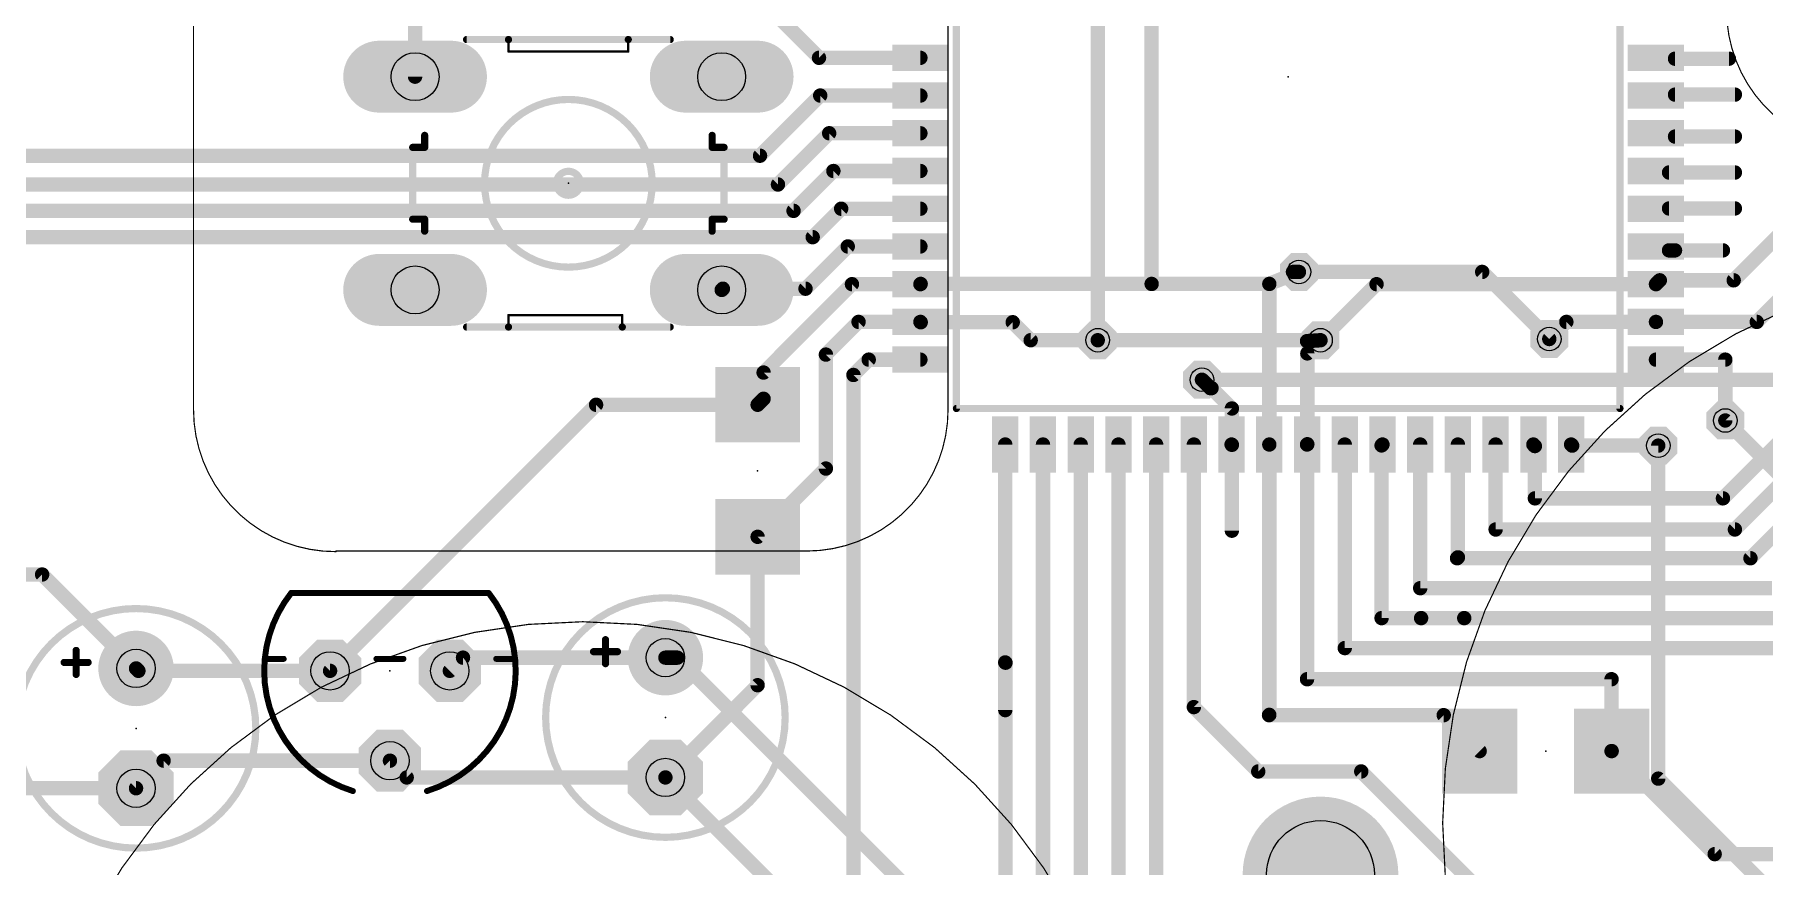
# Model space of a CAD drawing. Extents: x -0.04 to 6.3, y -0.04 to 3.98.
# Drawn here: x 2.465 to 3.91, y 0.761 to 1.455 of the extents above; entities that cross this region are included whole.
import ezdxf

# ---------------------------------------------------------------- set-up
doc = ezdxf.new("R2010")
doc.units = 0
for name, color, linetype in [('1', 22, 'CONTINUOUS'), ('16', 175, 'CONTINUOUS'), ('17', 82, 'CONTINUOUS'), ('18', 82, 'CONTINUOUS'), ('20', 7, 'CONTINUOUS'), ('21', 253, 'CONTINUOUS'), ('22', 253, 'CONTINUOUS'), ('23', 7, 'CONTINUOUS'), ('24', 7, 'CONTINUOUS'), ('44', 253, 'CONTINUOUS')]:
    doc.layers.add(name, color=color, linetype=linetype)

# ---------------------------------------------------------------- blocks, each defined once
blk = doc.blocks.new('LONGP100')
at = {"const_width": 1}
blk.add_lwpolyline([(-0.5, 0), (0.5, 0)], dxfattribs=at)
at = {"const_width": 0.5}
for points in [[(-0.5, 0.25, 1), (-0.5, -0.25)], [(0.5, -0.25, 1), (0.5, 0.25)]]:
    blk.add_lwpolyline(points, format="xyb", dxfattribs=at)
blk = doc.blocks.new('RECT')
blk.add_solid([(-0.5, -0.5), (0.5, -0.5), (-0.5, 0.5), (0.5, 0.5)])
blk = doc.blocks.new('ROUNDP')
at = {"const_width": 0.5}
blk.add_lwpolyline([(0, -0.25, 1), (0, 0.25, 1), (0, -0.25)], format="xyb", dxfattribs=at)
blk = doc.blocks.new('OCTAGONP')
at = {"const_width": 0.5}
blk.add_lwpolyline([(-0.25, -0.103553), (-0.25, 0.103553), (-0.103553, 0.25), (0.103553, 0.25), (0.25, 0.103553), (0.25, -0.103553), (0.103553, -0.25), (-0.103553, -0.25), (-0.25, -0.103553), (-0.25, 0.103553)], dxfattribs=at)
blk = doc.blocks.new('OCTAGONV')
at = {"const_width": 0.5}
blk.add_lwpolyline([(-0.25, -0.103553), (-0.25, 0.103553), (-0.103553, 0.25), (0.103553, 0.25), (0.25, 0.103553), (0.25, -0.103553), (0.103553, -0.25), (-0.103553, -0.25), (-0.25, -0.103553), (-0.25, 0.103553)], dxfattribs=at)

msp = doc.modelspace()

# ---------------------------------------------------------------- linework, layer by layer
at = {"layer": '1', "const_width": 0.012}
for points in [[(2.783, 1.645173), (2.783, 1.42)], [(3.353, 1.53), (3.353, 1.2)], [(3.521, 1.257), (3.674, 1.257)], [(3.674, 1.257), (3.73, 1.201)], [(3.353, 1.2), (3.539, 1.2)], [(3.44, 1.167), (3.939, 1.167)], [(3.877, 1.133), (4.081, 0.929)], [(3.821, 1.112), (3.821, 0.834)], [(2.812, 0.924), (2.823, 0.935)], [(2.823, 0.935), (2.992, 0.935)], [(3.002, 0.935), (2.992, 0.935)], [(3.325, 0.612), (3.002, 0.935)], [(2.55, 0.926), (2.552, 0.924)], [(2.552, 0.924), (2.712, 0.924)], [(2.55, 0.826), (2.573, 0.849)], [(2.573, 0.849), (2.762, 0.849)], [(2.762, 0.849), (2.776, 0.835)], [(2.776, 0.835), (2.992, 0.835)], [(2.992, 0.835), (3.170787, 0.656213)], [(3.821, 0.834), (4.041, 0.614)]]:
    msp.add_lwpolyline(points, dxfattribs=at)
at = {"layer": '1', "const_width": 0.006}
for points in [[(2.78, 1.42, 1), (2.786, 1.42)], [(3.521, 1.26, 1), (3.521, 1.254)], [(3.676121, 1.259121, 1), (3.671879, 1.254879)], [(3.674, 1.254, 1), (3.674, 1.26)], [(3.353, 1.203, 1), (3.353, 1.197)], [(3.35, 1.2, 1), (3.356, 1.2)], [(3.539, 1.197, 1), (3.539, 1.203)], [(3.727879, 1.198879, 1), (3.732121, 1.203121)], [(3.44, 1.17, 1), (3.44, 1.164)], [(3.879121, 1.135121, 1), (3.874879, 1.130879)], [(3.824, 1.112, 1), (3.818, 1.112)], [(2.823, 0.938, 1), (2.823, 0.932)], [(2.825121, 0.932879, 1), (2.820879, 0.937121)], [(2.992, 0.938, 1), (2.992, 0.932)], [(2.992, 0.932, 1), (2.992, 0.938)], [(3.004121, 0.937121, 1), (2.999879, 0.932879)], [(3.002, 0.932, 1), (3.002, 0.938)], [(2.552121, 0.928121, 1), (2.547879, 0.923879)], [(2.552, 0.927, 1), (2.552, 0.921)], [(2.549879, 0.921879, 1), (2.554121, 0.926121)], [(2.712, 0.921, 1), (2.712, 0.927)], [(2.809879, 0.926121, 1), (2.814121, 0.921879)], [(2.573, 0.852, 1), (2.573, 0.846)], [(2.575121, 0.846879, 1), (2.570879, 0.851121)], [(2.764121, 0.851121, 1), (2.759879, 0.846879)], [(2.762, 0.846, 1), (2.762, 0.852)], [(2.776, 0.838, 1), (2.776, 0.832)], [(2.773879, 0.832879, 1), (2.778121, 0.837121)], [(2.994121, 0.837121, 1), (2.989879, 0.832879)], [(2.992, 0.832, 1), (2.992, 0.838)], [(3.823121, 0.836121, 1), (3.818879, 0.831879)], [(2.547879, 0.828121, 1), (2.552121, 0.823879)], [(3.818, 0.834, 1), (3.824, 0.834)]]:
    msp.add_lwpolyline(points, format="xyb", dxfattribs=at)
at = {"layer": '16', "const_width": 0.012}
for points in [[(3.398, 1.639), (3.398, 1.247)], [(3.120252, 1.435748), (2.964, 1.592)], [(3.204913, 1.435748), (3.120252, 1.435748)], [(3.835, 1.435), (3.88, 1.435)], [(3.121252, 1.404252), (3.071, 1.354)], [(3.204913, 1.404252), (3.121252, 1.404252)], [(3.835, 1.405), (3.885, 1.405)], [(3.128756, 1.372756), (3.086, 1.33)], [(3.204913, 1.372756), (3.128756, 1.372756)], [(3.835, 1.37), (3.885, 1.37)], [(3.071, 1.354), (0.746, 1.354)], [(3.13226, 1.34126), (3.099, 1.308)], [(3.204913, 1.34126), (3.13226, 1.34126)], [(3.83, 1.34), (3.885, 1.34)], [(3.903276, 1.215276), (4.026, 1.338)], [(3.086, 1.33), (0.838, 1.33)], [(3.138764, 1.309764), (3.115, 1.286)], [(3.204913, 1.309764), (3.138764, 1.309764)], [(3.83, 1.31), (3.885, 1.31)], [(3.884, 1.25), (3.948, 1.314)], [(3.099, 1.308), (1.576, 1.308)], [(3.115, 1.286), (2.305, 1.286)], [(3.144268, 1.278268), (3.109, 1.243)], [(3.204913, 1.278268), (3.144268, 1.278268)], [(3.835, 1.275), (3.83, 1.275)], [(3.835, 1.275), (3.875, 1.275)], [(3.496252, 1.247), (3.521, 1.257)], [(3.521, 1.257), (3.516, 1.257)], [(3.04, 1.243), (3.039, 1.242)], [(3.109, 1.243), (3.04, 1.243)], [(3.147772, 1.246772), (3.074, 1.173)], [(3.204913, 1.246772), (3.147772, 1.246772)], [(3.205142, 1.247), (3.204913, 1.246772)], [(3.398, 1.247), (3.205142, 1.247)], [(3.496252, 1.247), (3.398, 1.247)], [(3.496252, 1.112913), (3.496252, 1.247)], [(3.539, 1.2), (3.585772, 1.246772)], [(3.585772, 1.246772), (3.819087, 1.246772)], [(3.819087, 1.246772), (3.822315, 1.25)], [(3.822315, 1.25), (3.884, 1.25)], [(3.875, 1.068), (4.045, 1.238)], [(3.153276, 1.215276), (3.126, 1.188)], [(3.204913, 1.215276), (3.153276, 1.215276)], [(3.205189, 1.215), (3.204913, 1.215276)], [(3.282, 1.215), (3.205189, 1.215)], [(3.297, 1.2), (3.282, 1.215)], [(3.744276, 1.215276), (3.73, 1.201)], [(3.819087, 1.215276), (3.744276, 1.215276)], [(3.819087, 1.215276), (3.903276, 1.215276)], [(3.885, 1.042), (4.052, 1.209)], [(3.353, 1.2), (3.297, 1.2)], [(3.527748, 1.199252), (3.539, 1.2)], [(3.528, 1.189), (3.539, 1.2)], [(3.126, 1.188), (3.126, 1.092882)], [(3.16178, 1.18378), (3.149, 1.171)], [(3.204913, 1.18378), (3.16178, 1.18378)], [(3.528, 1.113165), (3.528, 1.189)], [(3.819087, 1.18378), (3.877, 1.18378)], [(3.877, 1.18378), (3.877, 1.133)], [(4.066, 1.186), (3.898, 1.018)], [(3.074, 1.173), (3.074, 1.151118)], [(3.149, 1.171), (3.149, 0.642)], [(3.447, 1.16), (3.44, 1.167)], [(3.074, 1.151118), (3.069, 1.146118)], [(3.448, 1.16), (3.447, 1.16)], [(3.465, 1.143), (3.448, 1.16)], [(2.934118, 1.146118), (2.712, 0.924)], [(3.069, 1.146118), (2.934118, 1.146118)], [(3.465, 1.112669), (3.465, 1.143)], [(3.27578, 1.112913), (3.27578, 0.931)], [(3.307276, 1.112913), (3.307276, 0.690724)], [(3.338772, 1.112913), (3.338772, 0.697228)], [(3.370268, 0.701732), (3.370268, 1.112913)], [(3.401764, 1.112913), (3.401764, 0.706236)], [(3.43326, 1.112913), (3.43326, 0.89374)], [(3.464756, 1.112913), (3.465, 1.112669)], [(3.465, 1.112669), (3.465, 1.041)], [(3.496252, 0.887252), (3.496252, 1.112913)], [(3.528, 1.113165), (3.527748, 1.112913)], [(3.527748, 1.112913), (3.527748, 0.917)], [(3.559244, 1.112913), (3.559244, 0.943)], [(3.59074, 1.112913), (3.59, 1.112173)], [(3.59, 1.112173), (3.59, 0.968)], [(3.622236, 1.112913), (3.622236, 0.993)], [(3.653732, 1.018732), (3.653732, 1.112913)], [(3.685228, 1.112913), (3.685228, 1.042)], [(3.716724, 1.112913), (3.718, 1.111638)], [(3.718, 1.111638), (3.718, 1.068)], [(3.74822, 1.112913), (3.749134, 1.112)], [(3.749134, 1.112), (3.821, 1.112)], [(3.126, 1.092882), (3.069, 1.035882)], [(3.718, 1.068), (3.875, 1.068)], [(3.069, 1.035882), (3.069, 0.912)], [(3.685228, 1.042), (3.885, 1.042)], [(3.653, 1.018), (3.653732, 1.018732)], [(3.898, 1.018), (3.653, 1.018)], [(2.332, 1.004409), (2.471591, 1.004409)], [(2.471591, 1.004409), (2.55, 0.926)], [(3.622236, 0.993), (3.916, 0.993)], [(3.59, 0.968), (3.623, 0.968)], [(3.659, 0.968), (3.623, 0.968)], [(3.926, 0.968), (3.659, 0.968)], [(3.559244, 0.943), (3.938, 0.943)], [(3.27578, 0.931), (3.27578, 0.89122)], [(3.276, 0.93078), (3.27578, 0.931)], [(3.276, 0.682), (3.276, 0.93078)], [(3.069, 0.912), (2.992, 0.835)], [(3.527748, 0.917), (3.782, 0.917)], [(3.782, 0.917), (3.782, 0.857)], [(3.43326, 0.89374), (3.487, 0.84)], [(3.496, 0.887), (3.496252, 0.887252)], [(3.641882, 0.887), (3.496, 0.887)], [(3.671882, 0.857), (3.641882, 0.887)], [(3.782, 0.857), (3.782118, 0.857)], [(3.782118, 0.857), (3.868118, 0.771)], [(3.487, 0.84), (3.573, 0.84)], [(3.573, 0.84), (3.666, 0.747)], [(2.55, 0.826), (2.352409, 0.826)], [(3.868118, 0.771), (4.141, 0.771)]]:
    msp.add_lwpolyline(points, dxfattribs=at)
at = {"layer": '16', "const_width": 0.006}
for points in [[(3.120252, 1.438748, 1), (3.120252, 1.432748)], [(3.118131, 1.433627, 1), (3.122373, 1.437869)], [(3.204913, 1.432748, 1), (3.204913, 1.438748)], [(3.835, 1.438, 1), (3.835, 1.432)], [(3.88, 1.432, 1), (3.88, 1.438)], [(3.121252, 1.407252, 1), (3.121252, 1.401252)], [(3.123373, 1.402131, 1), (3.119131, 1.406373)], [(3.204913, 1.401252, 1), (3.204913, 1.407252)], [(3.835, 1.408, 1), (3.835, 1.402)], [(3.885, 1.402, 1), (3.885, 1.408)], [(3.128756, 1.375756, 1), (3.128756, 1.369756)], [(3.130877, 1.370635, 1), (3.126635, 1.374877)], [(3.204913, 1.369756, 1), (3.204913, 1.375756)], [(3.835, 1.373, 1), (3.835, 1.367)], [(3.885, 1.367, 1), (3.885, 1.373)], [(3.068879, 1.356121, 1), (3.073121, 1.351879)], [(3.071, 1.351, 1), (3.071, 1.357)], [(3.13226, 1.34426, 1), (3.13226, 1.33826)], [(3.134381, 1.339139, 1), (3.130139, 1.343381)], [(3.204913, 1.33826, 1), (3.204913, 1.34426)], [(3.83, 1.343, 1), (3.83, 1.337)], [(3.885, 1.337, 1), (3.885, 1.343)], [(3.083879, 1.332121, 1), (3.088121, 1.327879)], [(3.086, 1.327, 1), (3.086, 1.333)], [(3.138764, 1.312764, 1), (3.138764, 1.306764)], [(3.140885, 1.307642, 1), (3.136642, 1.311885)], [(3.204913, 1.306764, 1), (3.204913, 1.312764)], [(3.83, 1.313, 1), (3.83, 1.307)], [(3.885, 1.307, 1), (3.885, 1.313)], [(3.096879, 1.310121, 1), (3.101121, 1.305879)], [(3.099, 1.305, 1), (3.099, 1.311)], [(3.112879, 1.288121, 1), (3.117121, 1.283879)], [(3.115, 1.283, 1), (3.115, 1.289)], [(3.144268, 1.281268, 1), (3.144268, 1.275268)], [(3.146389, 1.276146, 1), (3.142146, 1.280389)], [(3.204913, 1.275268, 1), (3.204913, 1.281268)], [(3.83, 1.278, 1), (3.83, 1.272)], [(3.835, 1.278, 1), (3.835, 1.272)], [(3.835, 1.272, 1), (3.835, 1.278)], [(3.875, 1.272, 1), (3.875, 1.278)], [(3.516, 1.26, 1), (3.516, 1.254)], [(3.522124, 1.254218, 1), (3.519876, 1.259782)], [(3.521, 1.254, 1), (3.521, 1.26)], [(3.036879, 1.244121, 1), (3.041121, 1.239879)], [(3.04, 1.246, 1), (3.04, 1.24)], [(3.042121, 1.240879, 1), (3.037879, 1.245121)], [(3.106879, 1.245121, 1), (3.111121, 1.240879)], [(3.109, 1.24, 1), (3.109, 1.246)], [(3.147772, 1.249772, 1), (3.147772, 1.243772)], [(3.149893, 1.24465, 1), (3.14565, 1.248893)], [(3.202792, 1.248893, 1), (3.207035, 1.24465)], [(3.205142, 1.25, 1), (3.205142, 1.244)], [(3.207263, 1.244879, 1), (3.20302, 1.249121)], [(3.204913, 1.243772, 1), (3.204913, 1.249772)], [(3.398, 1.25, 1), (3.398, 1.244)], [(3.395, 1.247, 1), (3.401, 1.247)], [(3.398, 1.244, 1), (3.398, 1.25)], [(3.499252, 1.247, 1), (3.493252, 1.247)], [(3.495128, 1.249782, 1), (3.497376, 1.244218)], [(3.496252, 1.244, 1), (3.496252, 1.25)], [(3.585772, 1.249772, 1), (3.585772, 1.243772)], [(3.587893, 1.24465, 1), (3.58365, 1.248893)], [(3.816965, 1.248893, 1), (3.821208, 1.24465)], [(3.819087, 1.243772, 1), (3.819087, 1.249772)], [(3.822315, 1.253, 1), (3.822315, 1.247)], [(3.824436, 1.247879, 1), (3.820194, 1.252121)], [(3.881879, 1.252121, 1), (3.886121, 1.247879)], [(3.884, 1.247, 1), (3.884, 1.253)], [(3.153276, 1.218276, 1), (3.153276, 1.212276)], [(3.155397, 1.213154, 1), (3.151154, 1.217397)], [(3.207035, 1.217397, 1), (3.202792, 1.213154)], [(3.205189, 1.218, 1), (3.205189, 1.212)], [(3.203068, 1.212879, 1), (3.20731, 1.217121)], [(3.204913, 1.212276, 1), (3.204913, 1.218276)], [(3.284121, 1.217121, 1), (3.279879, 1.212879)], [(3.282, 1.212, 1), (3.282, 1.218)], [(3.744276, 1.218276, 1), (3.744276, 1.212276)], [(3.746397, 1.213154, 1), (3.742154, 1.217397)], [(3.819087, 1.218276, 1), (3.819087, 1.212276)], [(3.819087, 1.212276, 1), (3.819087, 1.218276)], [(3.901154, 1.217397, 1), (3.905397, 1.213154)], [(3.903276, 1.212276, 1), (3.903276, 1.218276)], [(3.297, 1.203, 1), (3.297, 1.197)], [(3.294879, 1.197879, 1), (3.299121, 1.202121)], [(3.353, 1.197, 1), (3.353, 1.203)], [(3.527549, 1.202245, 1), (3.527947, 1.196259)], [(3.536879, 1.202121, 1), (3.541121, 1.197879)], [(3.541121, 1.197879, 1), (3.536879, 1.202121)], [(3.539199, 1.197007, 1), (3.538801, 1.202993)], [(3.727879, 1.203121, 1), (3.732121, 1.198879)], [(3.129, 1.188, 1), (3.123, 1.188)], [(3.123879, 1.190121, 1), (3.128121, 1.185879)], [(3.16178, 1.18678, 1), (3.16178, 1.18078)], [(3.163901, 1.181658, 1), (3.159658, 1.185901)], [(3.204913, 1.18078, 1), (3.204913, 1.18678)], [(3.531, 1.189, 1), (3.525, 1.189)], [(3.525879, 1.191121, 1), (3.530121, 1.186879)], [(3.819087, 1.18678, 1), (3.819087, 1.18078)], [(3.88, 1.18378, 1), (3.874, 1.18378)], [(3.877, 1.18078, 1), (3.877, 1.18678)], [(3.077, 1.173, 1), (3.071, 1.173)], [(3.071879, 1.175121, 1), (3.076121, 1.170879)], [(3.152, 1.171, 1), (3.146, 1.171)], [(3.146879, 1.173121, 1), (3.151121, 1.168879)], [(3.442121, 1.169121, 1), (3.437879, 1.164879)], [(3.076121, 1.148997, 1), (3.071879, 1.153239)], [(3.447, 1.163, 1), (3.447, 1.157)], [(3.444879, 1.157879, 1), (3.449121, 1.162121)], [(3.450121, 1.162121, 1), (3.445879, 1.157879)], [(3.448, 1.157, 1), (3.448, 1.163)], [(2.934118, 1.149118, 1), (2.934118, 1.143118)], [(2.936239, 1.143997, 1), (2.931997, 1.148239)], [(3.066879, 1.148239, 1), (3.071121, 1.143997)], [(3.069, 1.143118, 1), (3.069, 1.149118)], [(3.071, 1.151118, 1), (3.077, 1.151118)], [(3.468, 1.143, 1), (3.462, 1.143)], [(3.462879, 1.140879, 1), (3.467121, 1.145121)], [(3.874, 1.133, 1), (3.88, 1.133)], [(3.27878, 1.112913, 1), (3.27278, 1.112913)], [(3.310276, 1.112913, 1), (3.304276, 1.112913)], [(3.341772, 1.112913, 1), (3.335772, 1.112913)], [(3.373268, 1.112913, 1), (3.367268, 1.112913)], [(3.404764, 1.112913, 1), (3.398764, 1.112913)], [(3.43626, 1.112913, 1), (3.43026, 1.112913)], [(3.466877, 1.115035, 1), (3.462635, 1.110792)], [(3.468, 1.112669, 1), (3.462, 1.112669)], [(3.462, 1.112669, 1), (3.468, 1.112669)], [(3.462879, 1.110548, 1), (3.467121, 1.114791)], [(3.499252, 1.112913, 1), (3.493252, 1.112913)], [(3.493252, 1.112913, 1), (3.499252, 1.112913)], [(3.530748, 1.112913, 1), (3.524748, 1.112913)], [(3.525627, 1.115035, 1), (3.529869, 1.110792)], [(3.525, 1.113165, 1), (3.531, 1.113165)], [(3.530121, 1.111044, 1), (3.525879, 1.115287)], [(3.562244, 1.112913, 1), (3.556244, 1.112913)], [(3.593, 1.112173, 1), (3.587, 1.112173)], [(3.587879, 1.114295, 1), (3.592121, 1.110052)], [(3.592861, 1.110792, 1), (3.588619, 1.115035)], [(3.625236, 1.112913, 1), (3.619236, 1.112913)], [(3.656732, 1.112913, 1), (3.650732, 1.112913)], [(3.688228, 1.112913, 1), (3.682228, 1.112913)], [(3.718846, 1.115035, 1), (3.714603, 1.110792)], [(3.721, 1.111638, 1), (3.715, 1.111638)], [(3.715879, 1.109516, 1), (3.720121, 1.113759)], [(3.750342, 1.115035, 1), (3.746099, 1.110792)], [(3.749134, 1.115, 1), (3.749134, 1.109)], [(3.747013, 1.109879, 1), (3.751255, 1.114121)], [(3.821, 1.109, 1), (3.821, 1.115)], [(3.128121, 1.090761, 1), (3.123879, 1.095003)], [(3.123, 1.092882, 1), (3.129, 1.092882)], [(3.718, 1.071, 1), (3.718, 1.065)], [(3.715, 1.068, 1), (3.721, 1.068)], [(3.872879, 1.070121, 1), (3.877121, 1.065879)], [(3.875, 1.065, 1), (3.875, 1.071)], [(3.072, 1.035882, 1), (3.066, 1.035882)], [(3.066879, 1.038003, 1), (3.071121, 1.033761)], [(3.462, 1.041, 1), (3.468, 1.041)], [(3.685228, 1.045, 1), (3.685228, 1.039)], [(3.682228, 1.042, 1), (3.688228, 1.042)], [(3.882879, 1.044121, 1), (3.887121, 1.039879)], [(3.885, 1.039, 1), (3.885, 1.045)], [(3.653, 1.021, 1), (3.653, 1.015)], [(3.650879, 1.020121, 1), (3.655121, 1.015879)], [(3.650732, 1.018732, 1), (3.656732, 1.018732)], [(3.655854, 1.016611, 1), (3.651611, 1.020854)], [(3.895879, 1.020121, 1), (3.900121, 1.015879)], [(3.898, 1.015, 1), (3.898, 1.021)], [(2.473712, 1.006531, 1), (2.469469, 1.002288)], [(2.471591, 1.001409, 1), (2.471591, 1.007409)], [(3.622236, 0.996, 1), (3.622236, 0.99)], [(3.619236, 0.993, 1), (3.625236, 0.993)], [(3.59, 0.971, 1), (3.59, 0.965)], [(3.587, 0.968, 1), (3.593, 0.968)], [(3.623, 0.971, 1), (3.623, 0.965)], [(3.623, 0.965, 1), (3.623, 0.971)], [(3.659, 0.971, 1), (3.659, 0.965)], [(3.659, 0.965, 1), (3.659, 0.971)], [(3.559244, 0.946, 1), (3.559244, 0.94)], [(3.556244, 0.943, 1), (3.562244, 0.943)], [(2.547879, 0.923879, 1), (2.552121, 0.928121)], [(2.709879, 0.926121, 1), (2.714121, 0.921879)], [(3.27878, 0.931, 1), (3.27278, 0.931)], [(3.277901, 0.933121, 1), (3.273658, 0.928879)], [(3.27278, 0.931, 1), (3.27878, 0.931)], [(3.279, 0.93078, 1), (3.273, 0.93078)], [(3.273879, 0.928658, 1), (3.278121, 0.932901)], [(3.066, 0.912, 1), (3.072, 0.912)], [(3.071121, 0.909879, 1), (3.066879, 0.914121)], [(3.527748, 0.92, 1), (3.527748, 0.914)], [(3.524748, 0.917, 1), (3.530748, 0.917)], [(3.785, 0.917, 1), (3.779, 0.917)], [(3.782, 0.914, 1), (3.782, 0.92)], [(3.435381, 0.895861, 1), (3.431139, 0.891619)], [(3.43026, 0.89374, 1), (3.43626, 0.89374)], [(3.27278, 0.89122, 1), (3.27878, 0.89122)], [(3.496, 0.89, 1), (3.496, 0.884)], [(3.493879, 0.889121, 1), (3.498121, 0.884879)], [(3.493252, 0.887252, 1), (3.499252, 0.887252)], [(3.498373, 0.885131, 1), (3.494131, 0.889373)], [(3.644003, 0.889121, 1), (3.639761, 0.884879)], [(3.641882, 0.884, 1), (3.641882, 0.89)], [(3.669761, 0.854879, 1), (3.674003, 0.859121)], [(3.782, 0.86, 1), (3.782, 0.854)], [(3.779, 0.857, 1), (3.785, 0.857)], [(3.784239, 0.859121, 1), (3.779997, 0.854879)], [(3.782118, 0.854, 1), (3.782118, 0.86)], [(2.989879, 0.837121, 1), (2.994121, 0.832879)], [(3.487, 0.843, 1), (3.487, 0.837)], [(3.484879, 0.837879, 1), (3.489121, 0.842121)], [(3.575121, 0.842121, 1), (3.570879, 0.837879)], [(3.573, 0.837, 1), (3.573, 0.843)], [(2.55, 0.823, 1), (2.55, 0.829)], [(3.868118, 0.774, 1), (3.868118, 0.768)], [(3.865997, 0.768879, 1), (3.870239, 0.773121)]]:
    msp.add_lwpolyline(points, format="xyb", dxfattribs=at)
at = {"layer": '20', "const_width": 0.001}
for points in [[(2.598, 1.535), (2.598, 1.142)], [(3.228, 1.535), (3.228, 1.142)], [(2.717, 1.024), (3.11, 1.024)]]:
    msp.add_lwpolyline(points, dxfattribs=at)
at = {"layer": '20'}
for points, const_width in [([(3.878, 1.476, 0.414214), (3.996, 1.358)], 0.001), ([(4.104, 0.334, 1), (4.104, 1.26, 1), (4.104, 0.334)], 0.001), ([(2.598, 1.142, 0.415455), (2.717002, 1.023501)], 0.001), ([(2.59825, 1.142, 1), (2.59775, 1.142)], 0.0005), ([(2.59775, 1.142, 1), (2.59825, 1.142)], 0.0005), ([(3.11, 1.024, 0.414214), (3.228, 1.142)], 0.001), ([(3.22825, 1.142, 1), (3.22775, 1.142)], 0.0005), ([(3.22775, 1.142, 1), (3.22825, 1.142)], 0.0005), ([(2.717, 1.02425, 1), (2.717, 1.02375)], 0.0005), ([(2.717003, 1.023251, 1), (2.717001, 1.023751)], 0.0005), ([(3.11, 1.02425, 1), (3.11, 1.02375)], 0.0005), ([(3.11, 1.02375, 1), (3.11, 1.02425)], 0.0005), ([(2.923, 0.039, 1), (2.923, 0.965, 1), (2.923, 0.039)], 0.001)]:
    msp.add_lwpolyline(points, format="xyb", dxfattribs=dict(at, const_width=const_width))
at = {"layer": '21'}
for points, const_width in [([(2.861, 1.451), (2.826, 1.451)], 0.006), ([(2.961, 1.451), (2.861, 1.451)], 0.006), ([(2.861, 1.451), (2.861, 1.441)], 0.002), ([(2.996, 1.451), (2.961, 1.451)], 0.006), ([(2.961, 1.441), (2.961, 1.451)], 0.002), ([(2.961, 1.441), (2.861, 1.441)], 0.002), ([(2.791, 1.361), (2.791, 1.371)], 0.006), ([(3.031, 1.361), (3.031, 1.371)], 0.006), ([(2.781, 1.361), (2.791, 1.361)], 0.006), ([(2.781, 1.361), (2.781, 1.301)], 0.006), ([(3.031, 1.361), (3.041, 1.361)], 0.006), ([(3.041, 1.301), (3.041, 1.361)], 0.006), ([(2.791, 1.301), (2.781, 1.301)], 0.006), ([(2.791, 1.301), (2.791, 1.291)], 0.006), ([(3.041, 1.301), (3.031, 1.301)], 0.006), ([(3.031, 1.301), (3.031, 1.291)], 0.006), ([(2.826, 1.211), (2.861, 1.211)], 0.006), ([(2.861, 1.211), (2.956, 1.211)], 0.006), ([(2.956, 1.221), (2.861, 1.221)], 0.002), ([(2.861, 1.221), (2.861, 1.211)], 0.002), ([(2.956, 1.211), (2.996, 1.211)], 0.006), ([(2.956, 1.221), (2.956, 1.211)], 0.002)]:
    msp.add_lwpolyline(points, dxfattribs=dict(at, const_width=const_width))
for points, const_width in [([(2.826, 1.4525, 1), (2.826, 1.4495)], 0.003), ([(2.861, 1.4525, 1), (2.861, 1.4495)], 0.003), ([(2.861, 1.4495, 1), (2.861, 1.4525)], 0.003), ([(2.8615, 1.451, 1), (2.8605, 1.451)], 0.001), ([(2.961, 1.4525, 1), (2.961, 1.4495)], 0.003), ([(2.961, 1.4495, 1), (2.961, 1.4525)], 0.003), ([(2.9615, 1.451, 1), (2.9605, 1.451)], 0.001), ([(2.996, 1.4495, 1), (2.996, 1.4525)], 0.003), ([(2.861, 1.4415, 1), (2.861, 1.4405)], 0.001), ([(2.8605, 1.441, 1), (2.8615, 1.441)], 0.001), ([(2.9605, 1.441, 1), (2.9615, 1.441)], 0.001), ([(2.961, 1.4405, 1), (2.961, 1.4415)], 0.001), ([(2.911, 1.261, 1), (2.911, 1.401, 1), (2.911, 1.261)], 0.006), ([(2.7925, 1.371, 1), (2.7895, 1.371)], 0.003), ([(3.0325, 1.371, 1), (3.0295, 1.371)], 0.003), ([(2.781, 1.3625, 1), (2.781, 1.3595)], 0.003), ([(2.7825, 1.361, 1), (2.7795, 1.361)], 0.003), ([(2.7895, 1.361, 1), (2.7925, 1.361)], 0.003), ([(2.791, 1.3595, 1), (2.791, 1.3625)], 0.003), ([(3.031, 1.3625, 1), (3.031, 1.3595)], 0.003), ([(3.0295, 1.361, 1), (3.0325, 1.361)], 0.003), ([(3.0425, 1.361, 1), (3.0395, 1.361)], 0.003), ([(3.041, 1.3595, 1), (3.041, 1.3625)], 0.003), ([(2.911, 1.321, 1), (2.911, 1.341, 1), (2.911, 1.321)], 0.006), ([(2.781, 1.3025, 1), (2.781, 1.2995)], 0.003), ([(2.7795, 1.301, 1), (2.7825, 1.301)], 0.003), ([(2.7925, 1.301, 1), (2.7895, 1.301)], 0.003), ([(2.791, 1.2995, 1), (2.791, 1.3025)], 0.003), ([(3.031, 1.3025, 1), (3.031, 1.2995)], 0.003), ([(3.0325, 1.301, 1), (3.0295, 1.301)], 0.003), ([(3.0395, 1.301, 1), (3.0425, 1.301)], 0.003), ([(3.041, 1.2995, 1), (3.041, 1.3025)], 0.003), ([(2.7895, 1.291, 1), (2.7925, 1.291)], 0.003), ([(3.0295, 1.291, 1), (3.0325, 1.291)], 0.003), ([(2.826, 1.2125, 1), (2.826, 1.2095)], 0.003), ([(2.861, 1.2125, 1), (2.861, 1.2095)], 0.003), ([(2.861, 1.2095, 1), (2.861, 1.2125)], 0.003), ([(2.861, 1.2215, 1), (2.861, 1.2205)], 0.001), ([(2.8615, 1.221, 1), (2.8605, 1.221)], 0.001), ([(2.956, 1.2125, 1), (2.956, 1.2095)], 0.003), ([(2.956, 1.2095, 1), (2.956, 1.2125)], 0.003), ([(2.9565, 1.221, 1), (2.9555, 1.221)], 0.001), ([(2.956, 1.2205, 1), (2.956, 1.2215)], 0.001), ([(2.996, 1.2095, 1), (2.996, 1.2125)], 0.003), ([(2.8605, 1.211, 1), (2.8615, 1.211)], 0.001), ([(2.9555, 1.211, 1), (2.9565, 1.211)], 0.001)]:
    msp.add_lwpolyline(points, format="xyb", dxfattribs=dict(at, const_width=const_width))
at = {"layer": '22'}
for points, const_width in [([(3.234992, 1.697008), (3.234992, 1.142992)], 0.006), ([(3.789008, 1.142992), (3.789008, 1.68)], 0.006), ([(3.234992, 1.142992), (3.789008, 1.142992)], 0.006), ([(2.679539, 0.989), (2.844461, 0.989)], 0.005), ([(2.5, 0.941), (2.5, 0.931)], 0.006), ([(2.942, 0.94), (2.932, 0.94)], 0.006), ([(2.942, 0.95), (2.942, 0.94)], 0.006), ([(2.952, 0.94), (2.942, 0.94)], 0.006), ([(2.942, 0.94), (2.942, 0.93)], 0.006), ([(2.5, 0.931), (2.49, 0.931)], 0.006), ([(2.51, 0.931), (2.5, 0.931)], 0.006), ([(2.5, 0.931), (2.5, 0.921)], 0.006), ([(2.657476, 0.934), (2.673272, 0.934)], 0.005), ([(2.750728, 0.934), (2.773272, 0.934)], 0.005), ([(2.850728, 0.934), (2.866524, 0.934)], 0.005)]:
    msp.add_lwpolyline(points, dxfattribs=dict(at, const_width=const_width))
for points, const_width in [([(3.234992, 1.144492, 1), (3.234992, 1.141492)], 0.003), ([(3.233492, 1.142992, 1), (3.236492, 1.142992)], 0.003), ([(3.787508, 1.142992, 1), (3.790508, 1.142992)], 0.003), ([(3.789008, 1.141492, 1), (3.789008, 1.144492)], 0.003), ([(2.679535, 0.989, 0.144018), (2.657476, 0.934)], 0.005), ([(2.679539, 0.99025, 1), (2.679539, 0.98775)], 0.0025), ([(2.680517, 0.988226, 1), (2.678554, 0.989774)], 0.0025), ([(2.792957, 0.823669, 0.52668), (2.844461, 0.989)], 0.005), ([(2.845442, 0.989774, 1), (2.843479, 0.988226)], 0.0025), ([(2.844461, 0.98775, 1), (2.844461, 0.99025)], 0.0025), ([(2.992, 0.785, 1), (2.992, 0.985, 1), (2.992, 0.785)], 0.006), ([(2.55, 0.776, 1), (2.55, 0.976, 1), (2.55, 0.776)], 0.006), ([(2.5015, 0.941, 1), (2.4985, 0.941)], 0.003), ([(2.932, 0.9415, 1), (2.932, 0.9385)], 0.003), ([(2.9435, 0.95, 1), (2.9405, 0.95)], 0.003), ([(2.942, 0.9415, 1), (2.942, 0.9385)], 0.003), ([(2.9435, 0.94, 1), (2.9405, 0.94)], 0.003), ([(2.9405, 0.94, 1), (2.9435, 0.94)], 0.003), ([(2.942, 0.9385, 1), (2.942, 0.9415)], 0.003), ([(2.952, 0.9385, 1), (2.952, 0.9415)], 0.003), ([(2.49, 0.9325, 1), (2.49, 0.9295)], 0.003), ([(2.5, 0.9325, 1), (2.5, 0.9295)], 0.003), ([(2.5015, 0.931, 1), (2.4985, 0.931)], 0.003), ([(2.4985, 0.931, 1), (2.5015, 0.931)], 0.003), ([(2.5, 0.9295, 1), (2.5, 0.9325)], 0.003), ([(2.51, 0.9295, 1), (2.51, 0.9325)], 0.003), ([(2.657476, 0.934, 0.355683), (2.731043, 0.823665)], 0.005), ([(2.657476, 0.93525, 1), (2.657476, 0.93275)], 0.0025), ([(2.656232, 0.934119, 1), (2.658721, 0.933881)], 0.0025), ([(2.658721, 0.933881, 1), (2.656232, 0.934119)], 0.0025), ([(2.673272, 0.93275, 1), (2.673272, 0.93525)], 0.0025), ([(2.750728, 0.93525, 1), (2.750728, 0.93275)], 0.0025), ([(2.773272, 0.93275, 1), (2.773272, 0.93525)], 0.0025), ([(2.850728, 0.93525, 1), (2.850728, 0.93275)], 0.0025), ([(2.866524, 0.93275, 1), (2.866524, 0.93525)], 0.0025), ([(2.9405, 0.93, 1), (2.9435, 0.93)], 0.003), ([(2.4985, 0.921, 1), (2.5015, 0.921)], 0.003), ([(2.730675, 0.822471, 1), (2.731412, 0.82486)], 0.0025), ([(2.792588, 0.824864, 1), (2.793325, 0.822475)], 0.0025)]:
    msp.add_lwpolyline(points, format="xyb", dxfattribs=dict(at, const_width=const_width))
at = {"layer": '23'}
msp.add_point((2.911, 1.331), dxfattribs=at)
at = {"layer": '24'}
for p in [(3.512, 1.42), (3.069, 1.091), (2.762, 0.924), (2.992, 0.885), (2.55, 0.876), (3.727, 0.857)]:
    msp.add_point(p, dxfattribs=at)
at = {"layer": '44'}
for centre, radius in [((2.783, 1.42), 0.02), ((3.039, 1.42), 0.02), ((2.783, 1.242), 0.02), ((3.039, 1.242), 0.02), ((3.521, 1.257), 0.009843), ((3.353, 1.2), 0.009843), ((3.539, 1.2), 0.009843), ((3.73, 1.201), 0.009843), ((3.44, 1.167), 0.009843), ((3.877, 1.133), 0.009843), ((3.821, 1.112), 0.009843), ((2.55, 0.926), 0.016), ((2.712, 0.924), 0.016), ((2.812, 0.924), 0.016), ((2.992, 0.935), 0.016), ((2.762, 0.849), 0.016), ((2.55, 0.826), 0.016), ((2.992, 0.835), 0.016), ((3.539, 0.754), 0.045)]:
    msp.add_circle(centre, radius, dxfattribs=at)

# ---------------------------------------------------------------- block references
at = {"layer": '16'}
for p, xscale, yscale, rotation in [((3.204913, 1.435748), 0.047, 0.022, 180), ((3.819087, 1.435748), 0.047, 0.022, 180), ((3.204913, 1.404252), 0.047, 0.022, 180), ((3.819087, 1.404252), 0.047, 0.022, 180), ((3.204913, 1.372756), 0.047, 0.022, 180), ((3.819087, 1.372756), 0.047, 0.022, 180), ((3.204913, 1.34126), 0.047, 0.022, 180), ((3.819087, 1.34126), 0.047, 0.022, 180), ((3.204913, 1.309764), 0.047, 0.022, 180), ((3.819087, 1.309764), 0.047, 0.022, 180), ((3.204913, 1.278268), 0.047, 0.022, 180), ((3.819087, 1.278268), 0.047, 0.022, 180), ((3.204913, 1.246772), 0.047, 0.022, 180), ((3.819087, 1.246772), 0.047, 0.022, 180), ((3.204913, 1.215276), 0.047, 0.022, 180), ((3.819087, 1.215276), 0.047, 0.022, 180), ((3.204913, 1.18378), 0.047, 0.022, 180), ((3.819087, 1.18378), 0.047, 0.022, 180), ((3.069, 1.146118), 0.062992, 0.070866, 270), ((3.27578, 1.112913), 0.022, 0.047, 180), ((3.307276, 1.112913), 0.022, 0.047, 180), ((3.338772, 1.112913), 0.022, 0.047, 180), ((3.370268, 1.112913), 0.022, 0.047, 180), ((3.401764, 1.112913), 0.022, 0.047, 180), ((3.43326, 1.112913), 0.022, 0.047, 180), ((3.464756, 1.112913), 0.022, 0.047, 180), ((3.496252, 1.112913), 0.022, 0.047, 180), ((3.527748, 1.112913), 0.022, 0.047, 180), ((3.559244, 1.112913), 0.022, 0.047, 180), ((3.59074, 1.112913), 0.022, 0.047, 180), ((3.622236, 1.112913), 0.022, 0.047, 180), ((3.653732, 1.112913), 0.022, 0.047, 180), ((3.685228, 1.112913), 0.022, 0.047, 180), ((3.716724, 1.112913), 0.022, 0.047, 180), ((3.74822, 1.112913), 0.022, 0.047, 180), ((3.069, 1.035882), 0.062992, 0.070866, 270)]:
    msp.add_blockref('RECT', p, dxfattribs=dict(at, xscale=xscale, yscale=yscale, rotation=rotation))
at = {"layer": '16', "xscale": 0.062992, "yscale": 0.070866}
for p in [(3.671882, 0.857), (3.782118, 0.857)]:
    msp.add_blockref('RECT', p, dxfattribs=at)
at = {"layer": '17'}
for name, p, xscale, yscale in [('LONGP100', (2.783, 1.42), 0.06, 0.06), ('LONGP100', (2.783, 1.42), 0.06, 0.06), ('LONGP100', (3.039, 1.42), 0.06, 0.06), ('LONGP100', (3.039, 1.42), 0.06, 0.06), ('LONGP100', (2.783, 1.242), 0.06, 0.06), ('LONGP100', (2.783, 1.242), 0.06, 0.06), ('LONGP100', (3.039, 1.242), 0.06, 0.06), ('LONGP100', (3.039, 1.242), 0.06, 0.06), ('OCTAGONP', (2.712, 0.924), 0.052, 0.052), ('OCTAGONP', (2.712, 0.924), 0.052, 0.052), ('OCTAGONP', (2.812, 0.924), 0.052, 0.052), ('OCTAGONP', (2.812, 0.924), 0.052, 0.052), ('OCTAGONP', (2.762, 0.849), 0.052, 0.052), ('OCTAGONP', (2.762, 0.849), 0.052, 0.052), ('ROUNDP', (3.539, 0.754), 0.13, 0.13), ('ROUNDP', (3.539, 0.754), 0.13, 0.13)]:
    msp.add_blockref(name, p, dxfattribs=dict(at, xscale=xscale, yscale=yscale))
at = {"layer": '17', "xscale": 0.063, "yscale": 0.063, "rotation": 270}
for name, p in [('ROUNDP', (2.55, 0.926)), ('ROUNDP', (2.55, 0.926)), ('ROUNDP', (2.992, 0.935)), ('ROUNDP', (2.992, 0.935)), ('OCTAGONP', (2.55, 0.826)), ('OCTAGONP', (2.55, 0.826)), ('OCTAGONP', (2.992, 0.835)), ('OCTAGONP', (2.992, 0.835))]:
    msp.add_blockref(name, p, dxfattribs=at)
at = {"layer": '18', "xscale": 0.031685, "yscale": 0.031685}
for p in [(3.521, 1.257), (3.521, 1.257), (3.353, 1.2), (3.353, 1.2), (3.539, 1.2), (3.539, 1.2), (3.73, 1.201), (3.73, 1.201), (3.44, 1.167), (3.44, 1.167), (3.877, 1.133), (3.877, 1.133), (3.821, 1.112), (3.821, 1.112)]:
    msp.add_blockref('OCTAGONV', p, dxfattribs=at)

doc.saveas('drawing.dxf')
